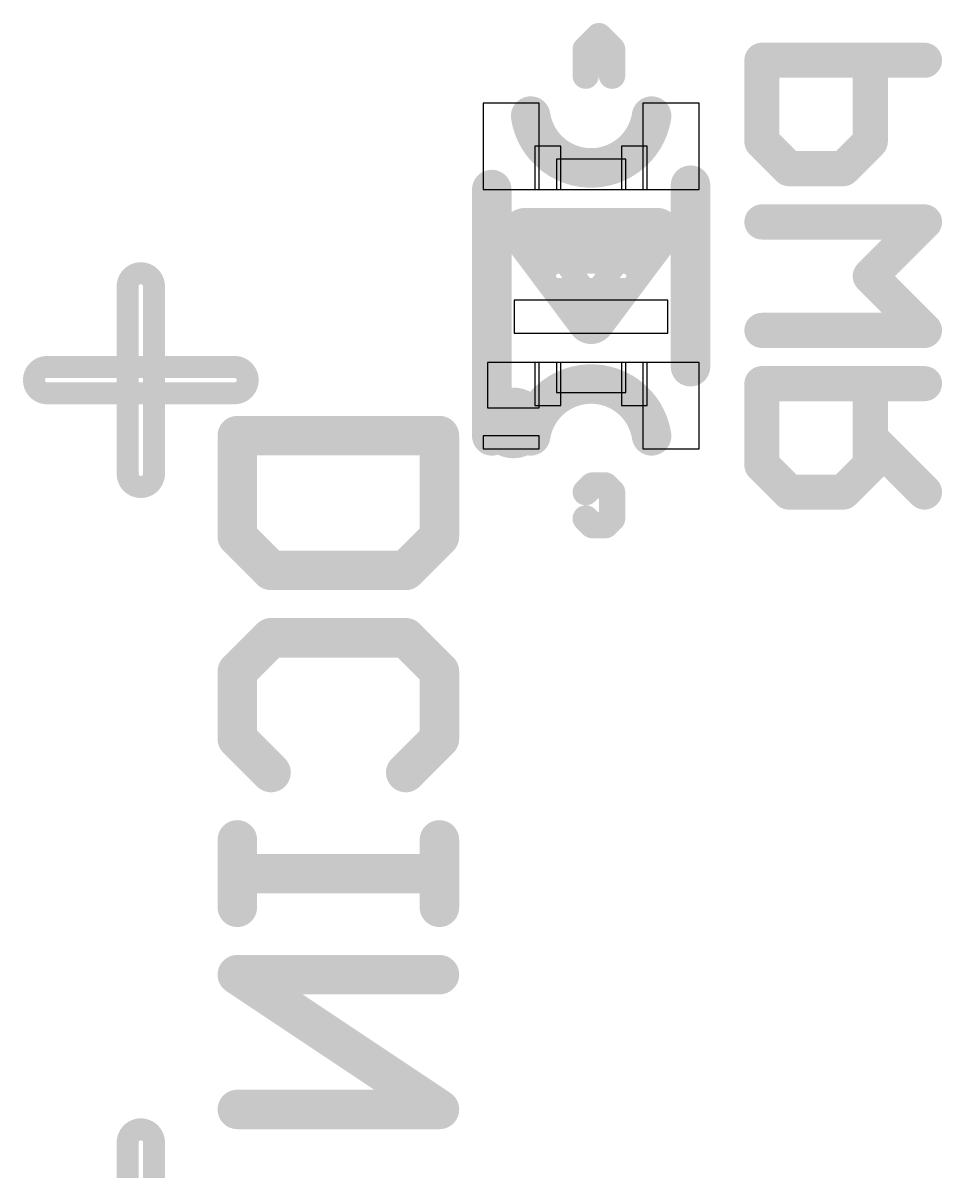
# Model space of a CAD drawing. Header units: millimetres. Extents: x 14 to 185, y 20 to 238.
# Drawn here: x 29.54 to 34.86, y 107.71 to 114.35 of the extents above; entities that cross this region are included whole.
import ezdxf

# ---------------------------------------------------------------- set-up
doc = ezdxf.new("R2010")
doc.units = ezdxf.units.MM
doc.layers.add('BottomOverlay', color=54, linetype='Continuous')

# ---------------------------------------------------------------- blocks, each defined once
blk = doc.blocks.new('ADAFRUIT_390_B_12')
at = {"layer": 'BottomOverlay'}
for p, q in [((5.739, -25.472), (5.239, -25.472)), ((5.239, -25.472), (5.239, -25.797)), ((5.739, -25.797), (5.739, -25.472)), ((7.239, -25.472), (6.739, -25.472)), ((6.739, -25.472), (6.739, -25.797)), ((7.239, -25.797), (7.239, -25.472)), ((6.5701, -25.6525), (6.3796, -25.6525)), ((6.3796, -25.6525), (6.3796, -26.5415)), ((6.5701, -26.5415), (6.5701, -25.6525)), ((5.239, -25.797), (5.739, -25.797)), ((5.739, -25.772), (5.489, -25.772)), ((5.489, -25.772), (5.489, -25.922)), ((5.739, -25.922), (5.739, -25.772)), ((6.989, -25.772), (6.739, -25.772)), ((6.739, -25.772), (6.739, -25.922)), ((6.739, -25.797), (7.239, -25.797)), ((6.989, -25.922), (6.989, -25.772)), ((5.739, -25.897), (5.564, -25.897)), ((5.564, -25.897), (5.564, -26.297)), ((5.739, -26.297), (5.739, -25.897)), ((6.914, -25.897), (6.739, -25.897)), ((6.739, -25.897), (6.739, -26.297)), ((6.914, -26.297), (6.914, -25.897)), ((5.489, -25.922), (5.739, -25.922)), ((6.739, -25.922), (6.989, -25.922)), ((5.739, -26.272), (5.489, -26.272)), ((5.489, -26.272), (5.489, -26.422)), ((5.564, -26.297), (5.739, -26.297)), ((5.739, -26.422), (5.739, -26.272)), ((6.989, -26.272), (6.739, -26.272)), ((6.739, -26.272), (6.739, -26.422)), ((6.739, -26.297), (6.914, -26.297)), ((6.989, -26.422), (6.989, -26.272)), ((5.739, -26.397), (5.239, -26.397)), ((5.239, -26.397), (5.239, -26.722)), ((5.489, -26.422), (5.739, -26.422)), ((5.739, -26.722), (5.739, -26.397)), ((7.001, -26.397), (6.739, -26.397)), ((6.739, -26.397), (6.739, -26.697)), ((6.739, -26.422), (6.989, -26.422)), ((7.001, -26.697), (7.001, -26.397)), ((7.239, -26.397), (7.164, -26.397)), ((7.164, -26.397), (7.164, -26.722)), ((7.239, -26.722), (7.239, -26.397)), ((6.3796, -26.5415), (6.5701, -26.5415)), ((6.739, -26.697), (7.001, -26.697)), ((5.239, -26.722), (5.739, -26.722)), ((7.164, -26.722), (7.239, -26.722))]:
    blk.add_line(p, q, dxfattribs=at)
at = {"layer": 'BottomOverlay', "const_width": 0.127}
for points in [[(4.953, -24.1681, -1), (5.0292, -24.1681)], [(5.8885, -24.1681, -1), (5.9647, -24.1681)], [(5.8997, -24.195, -1), (5.9536, -24.1412)], [(6.5156, -24.1681, -1), (6.5918, -24.1681)], [(6.5267, -24.1412, -1), (6.5806, -24.195)], [(6.824, -24.1681, -1), (6.9002, -24.1681)], [(7.4623, -24.1412, -1), (7.5161, -24.195)], [(4.9911, -24.5197, -1), (4.9911, -24.4435)], [(5.4345, -24.5086, -1), (5.4883, -24.4547)], [(5.4614, -24.4435, -1), (5.4614, -24.5197)], [(6.2671, -24.5086, -1), (6.2132, -24.4547)], [(6.2671, -24.4547, -1), (6.2132, -24.5086)], [(6.8621, -24.5197, -1), (6.8621, -24.4435)], [(7.2026, -24.5086, -1), (7.1487, -24.4547)], [(7.3055, -24.5086, -1), (7.3594, -24.4547)], [(7.3324, -24.4435, -1), (7.3324, -24.5197)], [(5.5801, -24.6384, -1), (5.6563, -24.6384)], [(5.6451, -24.6115, -1), (5.5912, -24.6653)], [(7.4511, -24.6384, -1), (7.5273, -24.6384)], [(7.5161, -24.6115, -1), (7.4623, -24.6653)], [(5.6563, -24.9519, -1), (5.5801, -24.9519)], [(5.5912, -24.925, -1), (5.6451, -24.9789)], [(7.5273, -24.9519, -1), (7.4511, -24.9519)], [(7.4623, -24.925, -1), (7.5161, -24.9789)], [(4.9911, -25.1468, -1), (4.9911, -25.0706)], [(5.4883, -25.1356, -1), (5.4345, -25.0818)], [(5.4614, -25.0706, -1), (5.4614, -25.1468)], [(6.8621, -25.1468, -1), (6.8621, -25.0706)], [(7.3594, -25.1356, -1), (7.3055, -25.0818)], [(7.3324, -25.0706, -1), (7.3324, -25.1468)], [(5.0292, -25.1087, -1), (4.953, -25.1087)], [(5.9647, -25.1087, -1), (5.8885, -25.1087)], [(6.5918, -25.1087, -1), (6.5156, -25.1087)], [(6.9002, -25.1087, -1), (6.824, -25.1087)], [(5.714, -25.5728, -1), (5.714, -25.4712)], [(6.764, -25.4712, -1), (6.764, -25.5728)], [(5.3062, -25.7972, -1), (5.3218, -25.6968)], [(5.3218, -25.6968, -0.8571), (5.3218, -26.4972)], [(5.9393, -25.777, -1), (6.0307, -25.655)], [(5.9088, -25.716, -1), (6.0612, -25.716)], [(7.1562, -26.4972, -0.8571), (7.1562, -25.6968)], [(7.1562, -25.6968, -1), (7.1718, -25.7972)], [(6.0104, -25.7922, -1), (6.1628, -25.7922)], [(5.3062, -25.7972, -0.8571), (5.3062, -26.3968)], [(6.1628, -25.9065, -1), (6.3152, -25.9065)], [(7.1718, -26.3968, -0.8571), (7.1718, -25.7972)], [(4.9278, -25.9885, -1), (4.9278, -25.9631)], [(4.9188, -25.9668, -1), (4.9368, -25.9848)], [(4.9532, -25.9758, -1), (4.9786, -25.9758)], [(5.0803, -25.9631, -1), (5.0803, -25.9885)], [(6.3152, -26.0208, -1), (6.4676, -26.0208)], [(7.4896, -25.9885, -1), (7.4896, -25.9631)], [(7.4807, -25.9668, -1), (7.4986, -25.9848)], [(7.6332, -25.9848, -1), (7.6511, -25.9668)], [(7.6422, -25.9631, -1), (7.6422, -25.9885)], [(6.4473, -26.036, -1), (6.5387, -26.158)], [(7.4388, -26.014, -1), (7.4642, -26.014)], [(7.4605, -26.0229, -1), (7.4425, -26.005)], [(7.6676, -26.014, -1), (7.693, -26.014)], [(7.6893, -26.005, -1), (7.6713, -26.0229)], [(4.8425, -26.0611, -1), (4.8605, -26.0431)], [(4.8605, -26.0611, -1), (4.8425, -26.0431)], [(6.5387, -26.036, -1), (6.4473, -26.158)], [(7.4425, -26.0992, -1), (7.4605, -26.0812)], [(7.4642, -26.0902, -1), (7.4388, -26.0902)], [(7.693, -26.0902, -1), (7.6676, -26.0902)], [(7.6713, -26.0812, -1), (7.6893, -26.0992)], [(4.9278, -26.141, -1), (4.9278, -26.1157)], [(4.9368, -26.1194, -1), (4.9188, -26.1373)], [(4.9786, -26.1284, -1), (4.9532, -26.1284)], [(5.0803, -26.1157, -1), (5.0803, -26.141)], [(7.4986, -26.1194, -1), (7.4807, -26.1373)], [(7.6511, -26.1373, -1), (7.6332, -26.1194)], [(6.4676, -26.1732, -1), (6.3152, -26.1732)], [(6.3152, -26.2875, -1), (6.1628, -26.2875)], [(5.3218, -26.4972, -1), (5.3062, -26.3968)], [(6.0307, -26.539, -1), (5.9393, -26.417)], [(6.1628, -26.4018, -1), (6.0104, -26.4018)], [(7.1718, -26.3968, -1), (7.1562, -26.4972)], [(6.0612, -26.478, -1), (5.9088, -26.478)], [(5.739, -26.7228, -1), (5.739, -26.6212)], [(7.164, -26.6212, -1), (7.164, -26.7228)], [(7.1628, -27.0256, -1), (7.1628, -26.924)], [(7.112, -26.9748, -1), (7.2136, -26.9748)], [(7.7116, -27.0107, -1), (7.7834, -26.9389)], [(7.7475, -26.924, -1), (7.7475, -27.0256)], [(8.5271, -27.0256, -1), (8.5271, -26.924)], [(8.4912, -26.9389, -1), (8.563, -27.0107)], [(8.881, -27.0107, -1), (8.9528, -26.9389)], [(8.9169, -26.924, -1), (8.9169, -27.0256)], [(9.5016, -27.0256, -1), (9.5016, -26.924)], [(9.6457, -26.9748, -1), (9.7473, -26.9748)], [(9.8914, -26.924, -1), (9.8914, -27.0256)], [(10.2304, -26.9748, -1), (10.332, -26.9748)], [(11.01, -26.9748, -1), (11.1116, -26.9748)], [(11.0185, -26.9466, -1), (11.1031, -27.003)], [(7.8916, -27.1697, -1), (7.9932, -27.1697)], [(7.9783, -27.1338, -1), (7.9065, -27.2056)], [(8.2814, -27.1697, -1), (8.383, -27.1697)], [(8.3681, -27.2056, -1), (8.2963, -27.1338)], [(9.1477, -27.1338, -1), (9.0759, -27.2056)], [(7.9932, -27.9493, -1), (7.8916, -27.9493)], [(7.9065, -27.9134, -1), (7.9783, -27.9852)], [(8.2963, -27.9852, -1), (8.3681, -27.9134)], [(8.383, -27.9493, -1), (8.2814, -27.9493)], [(9.0759, -27.9134, -1), (9.1477, -27.9852)], [(6.7653, -28.1604, -1), (6.9177, -28.1604)], [(7.1628, -28.195, -1), (7.1628, -28.0934)], [(7.2136, -28.1442, -1), (7.112, -28.1442)], [(7.7834, -28.1801, -1), (7.7116, -28.1083)], [(7.7475, -28.0934, -1), (7.7475, -28.195)], [(8.5271, -28.195, -1), (8.5271, -28.0934)], [(8.563, -28.1083, -1), (8.4912, -28.1801)], [(8.9528, -28.1801, -1), (8.881, -28.1083)], [(8.9169, -28.0934, -1), (8.9169, -28.195)], [(9.5016, -28.195, -1), (9.5016, -28.0934)], [(9.7473, -28.1442, -1), (9.6457, -28.1442)], [(9.8914, -28.0934, -1), (9.8914, -28.195)], [(10.3235, -28.1724, -1), (10.2389, -28.116)], [(10.332, -28.1442, -1), (10.2304, -28.1442)], [(11.1116, -28.1442, -1), (11.01, -28.1442)], [(6.2992, -28.7789, -1), (6.2992, -28.6265)], [(7.3839, -28.6265, -1), (7.3839, -28.7789)], [(11.2522, -28.7789, -1), (11.2522, -28.6265)], [(6.9177, -29.245, -1), (6.7653, -29.245)]]:
    blk.add_lwpolyline(points, format="xyb", dxfattribs=at)
for points in [[(4.953, -25.1087), (4.953, -24.1681)], [(5.0292, -25.1087), (5.0292, -24.1681)], [(5.8885, -25.1087), (5.8885, -24.1681)], [(6.2671, -24.4547), (5.9536, -24.1412)], [(5.9647, -25.1087), (5.9647, -24.1681)], [(6.2132, -24.4547), (6.5267, -24.1412)], [(6.5156, -25.1087), (6.5156, -24.1681)], [(6.5918, -25.1087), (6.5918, -24.1681)], [(6.824, -25.1087), (6.824, -24.1681)], [(6.9002, -25.1087), (6.9002, -24.1681)], [(7.1487, -24.4547), (7.4623, -24.1412)], [(6.2132, -24.5086), (5.8997, -24.195)], [(6.2671, -24.5086), (6.5806, -24.195)], [(7.2026, -24.5086), (7.5161, -24.195)], [(5.4614, -24.4435), (4.9911, -24.4435)], [(5.6451, -24.6115), (5.4883, -24.4547)], [(7.3324, -24.4435), (6.8621, -24.4435)], [(7.5161, -24.6115), (7.3594, -24.4547)], [(5.4614, -24.5197), (4.9911, -24.5197)], [(5.5912, -24.6653), (5.4345, -24.5086)], [(7.3324, -24.5197), (6.8621, -24.5197)], [(7.4623, -24.6653), (7.3055, -24.5086)], [(5.5801, -24.9519), (5.5801, -24.6384)], [(5.6563, -24.9519), (5.6563, -24.6384)], [(7.4511, -24.9519), (7.4511, -24.6384)], [(7.5273, -24.9519), (7.5273, -24.6384)], [(5.4345, -25.0818), (5.5912, -24.925)], [(7.3055, -25.0818), (7.4623, -24.925)], [(5.4883, -25.1356), (5.6451, -24.9789)], [(7.3594, -25.1356), (7.5161, -24.9789)], [(5.4614, -25.0706), (4.9911, -25.0706)], [(7.3324, -25.0706), (6.8621, -25.0706)], [(5.4614, -25.1468), (4.9911, -25.1468)], [(7.3324, -25.1468), (6.8621, -25.1468)], [(6.764, -25.4712), (5.714, -25.4712)], [(6.764, -25.5728), (5.714, -25.5728)], [(6.5387, -26.036), (6.0307, -25.655)], [(5.9088, -26.478), (5.9088, -25.716)], [(6.0612, -26.478), (6.0612, -25.716)], [(6.4473, -26.158), (5.9393, -25.777)], [(6.0104, -26.4018), (6.0104, -25.7922)], [(6.1628, -26.4018), (6.1628, -25.7922)], [(4.8425, -26.0431), (4.9188, -25.9668)], [(5.0803, -25.9631), (4.9278, -25.9631)], [(6.1628, -26.2875), (6.1628, -25.9065)], [(6.3152, -26.2875), (6.3152, -25.9065)], [(7.4425, -26.005), (7.4807, -25.9668)], [(7.6422, -25.9631), (7.4896, -25.9631)], [(7.6893, -26.005), (7.6511, -25.9668)], [(4.8605, -26.0611), (4.9368, -25.9848)], [(5.0803, -25.9885), (4.9278, -25.9885)], [(4.9532, -26.1284), (4.9532, -25.9758)], [(4.9786, -26.1284), (4.9786, -25.9758)], [(6.3152, -26.1732), (6.3152, -26.0208)], [(6.4676, -26.1732), (6.4676, -26.0208)], [(7.4388, -26.0902), (7.4388, -26.014)], [(7.4605, -26.0229), (7.4986, -25.9848)], [(7.4642, -26.0902), (7.4642, -26.014)], [(7.6422, -25.9885), (7.4896, -25.9885)], [(7.6713, -26.0229), (7.6332, -25.9848)], [(7.6676, -26.0902), (7.6676, -26.014)], [(7.693, -26.0902), (7.693, -26.014)], [(4.9188, -26.1373), (4.8425, -26.0611)], [(4.9368, -26.1194), (4.8605, -26.0431)], [(5.9393, -26.417), (6.4473, -26.036)], [(7.4807, -26.1373), (7.4425, -26.0992)], [(7.4986, -26.1194), (7.4605, -26.0812)], [(7.6332, -26.1194), (7.6713, -26.0812)], [(7.6511, -26.1373), (7.6893, -26.0992)], [(5.0803, -26.1157), (4.9278, -26.1157)], [(5.0803, -26.141), (4.9278, -26.141)], [(6.0307, -26.539), (6.5387, -26.158)], [(7.164, -26.6212), (5.739, -26.6212)], [(7.164, -26.7228), (5.739, -26.7228)], [(7.7475, -26.924), (7.1628, -26.924)], [(7.9783, -27.1338), (7.7834, -26.9389)], [(8.2963, -27.1338), (8.4912, -26.9389)], [(8.9169, -26.924), (8.5271, -26.924)], [(9.1477, -27.1338), (8.9528, -26.9389)], [(9.8914, -26.924), (9.5016, -26.924)], [(10.2389, -28.116), (11.0185, -26.9466)], [(7.112, -28.1442), (7.112, -26.9748)], [(7.7475, -27.0256), (7.1628, -27.0256)], [(7.2136, -28.1442), (7.2136, -26.9748)], [(7.9065, -27.2056), (7.7116, -27.0107)], [(8.3681, -27.2056), (8.563, -27.0107)], [(8.9169, -27.0256), (8.5271, -27.0256)], [(9.0759, -27.2056), (8.881, -27.0107)], [(9.8914, -27.0256), (9.5016, -27.0256)], [(9.6457, -28.1442), (9.6457, -26.9748)], [(9.7473, -28.1442), (9.7473, -26.9748)], [(10.2304, -28.1442), (10.2304, -26.9748)], [(10.3235, -28.1724), (11.1031, -27.003)], [(10.332, -28.1442), (10.332, -26.9748)], [(11.01, -28.1442), (11.01, -26.9748)], [(11.1116, -28.1442), (11.1116, -26.9748)], [(7.8916, -27.9493), (7.8916, -27.1697)], [(7.9932, -27.9493), (7.9932, -27.1697)], [(8.2814, -27.9493), (8.2814, -27.1697)], [(8.383, -27.9493), (8.383, -27.1697)], [(7.7116, -28.1083), (7.9065, -27.9134)], [(8.563, -28.1083), (8.3681, -27.9134)], [(8.881, -28.1083), (9.0759, -27.9134)], [(7.7834, -28.1801), (7.9783, -27.9852)], [(8.4912, -28.1801), (8.2963, -27.9852)], [(8.9528, -28.1801), (9.1477, -27.9852)], [(7.7475, -28.0934), (7.1628, -28.0934)], [(8.9169, -28.0934), (8.5271, -28.0934)], [(9.8914, -28.0934), (9.5016, -28.0934)], [(6.7653, -29.245), (6.7653, -28.1604)], [(6.9177, -29.245), (6.9177, -28.1604)], [(7.7475, -28.195), (7.1628, -28.195)], [(8.9169, -28.195), (8.5271, -28.195)], [(9.8914, -28.195), (9.5016, -28.195)], [(7.3839, -28.6265), (6.2992, -28.6265)], [(12.3369, -28.6265), (11.2522, -28.6265)], [(7.3839, -28.7789), (6.2992, -28.7789)], [(12.3369, -28.7789), (11.2522, -28.7789)]]:
    blk.add_lwpolyline(points, dxfattribs=at)
at = {"layer": 'BottomOverlay'}
for points, const_width in [([(4.9212, -24.1681, 1), (4.9848, -24.1681, 1)], 0.0635), ([(4.9212, -24.1681, 1), (4.9848, -24.1681, 1)], 0.0635), ([(4.9974, -24.1681, 1), (5.061, -24.1681, 1)], 0.0635), ([(4.9974, -24.1681, 1), (5.061, -24.1681, 1)], 0.0635), ([(5.8567, -24.1681, 1), (5.9202, -24.1681, 1)], 0.0635), ([(5.8567, -24.1681, 1), (5.9202, -24.1681, 1)], 0.0635), ([(5.9218, -24.1412, 1), (5.9853, -24.1412, 1)], 0.0635), ([(5.9218, -24.1412, 1), (5.9853, -24.1412, 1)], 0.0635), ([(5.9329, -24.1681, 1), (5.9964, -24.1681, 1)], 0.0635), ([(5.9329, -24.1681, 1), (5.9964, -24.1681, 1)], 0.0635), ([(6.4839, -24.1681, 1), (6.5474, -24.1681, 1)], 0.0635), ([(6.4839, -24.1681, 1), (6.5474, -24.1681, 1)], 0.0635), ([(6.495, -24.1412, 1), (6.5585, -24.1412, 1)], 0.0635), ([(6.495, -24.1412, 1), (6.5585, -24.1412, 1)], 0.0635), ([(6.5601, -24.1681, 1), (6.6236, -24.1681, 1)], 0.0635), ([(6.5601, -24.1681, 1), (6.6236, -24.1681, 1)], 0.0635), ([(6.7922, -24.1681, 1), (6.8557, -24.1681, 1)], 0.0635), ([(6.7922, -24.1681, 1), (6.8557, -24.1681, 1)], 0.0635), ([(6.8684, -24.1681, 1), (6.9319, -24.1681, 1)], 0.0635), ([(6.8684, -24.1681, 1), (6.9319, -24.1681, 1)], 0.0635), ([(7.4305, -24.1412, 1), (7.494, -24.1412, 1)], 0.0635), ([(7.4305, -24.1412, 1), (7.494, -24.1412, 1)], 0.0635), ([(5.868, -24.195, 1), (5.9315, -24.195, 1)], 0.0635), ([(5.868, -24.195, 1), (5.9315, -24.195, 1)], 0.0635), ([(6.5488, -24.195, 1), (6.6123, -24.195, 1)], 0.0635), ([(6.5488, -24.195, 1), (6.6123, -24.195, 1)], 0.0635), ([(7.4843, -24.195, 1), (7.5478, -24.195, 1)], 0.0635), ([(7.4844, -24.195, 1), (7.5479, -24.195, 1)], 0.0635), ([(4.9593, -24.4435, 1), (5.0229, -24.4435, 1)], 0.0635), ([(4.9593, -24.4435, 1), (5.0229, -24.4435, 1)], 0.0635), ([(5.4296, -24.4435, 1), (5.4931, -24.4435, 1)], 0.0635), ([(5.4296, -24.4435, 1), (5.4931, -24.4435, 1)], 0.0635), ([(5.4565, -24.4547, 1), (5.52, -24.4547, 1)], 0.0635), ([(5.4565, -24.4547, 1), (5.52, -24.4547, 1)], 0.0635), ([(6.1815, -24.4547, 1), (6.245, -24.4547, 1)], 0.0635), ([(6.1815, -24.4547, 1), (6.245, -24.4547, 1)], 0.0635), ([(6.2353, -24.4547, 1), (6.2988, -24.4547, 1)], 0.0635), ([(6.2353, -24.4547, 1), (6.2988, -24.4547, 1)], 0.0635), ([(6.8303, -24.4435, 1), (6.8938, -24.4435, 1)], 0.0635), ([(6.8303, -24.4435, 1), (6.8938, -24.4435, 1)], 0.0635), ([(7.117, -24.4547, 1), (7.1805, -24.4547, 1)], 0.0635), ([(7.117, -24.4547, 1), (7.1805, -24.4547, 1)], 0.0635), ([(7.3007, -24.4435, 1), (7.3642, -24.4435, 1)], 0.0635), ([(7.3007, -24.4435, 1), (7.3642, -24.4435, 1)], 0.0635), ([(7.3277, -24.4547, 1), (7.3912, -24.4547, 1)], 0.0635), ([(7.3277, -24.4547, 1), (7.3912, -24.4547, 1)], 0.0635), ([(4.9593, -24.5197, 1), (5.0229, -24.5197, 1)], 0.0635), ([(4.9593, -24.5197, 1), (5.0229, -24.5197, 1)], 0.0635), ([(5.4028, -24.5086, 1), (5.4663, -24.5086, 1)], 0.0635), ([(5.4028, -24.5086, 1), (5.4663, -24.5086, 1)], 0.0635), ([(5.4296, -24.5197, 1), (5.4931, -24.5197, 1)], 0.0635), ([(5.4296, -24.5197, 1), (5.4931, -24.5197, 1)], 0.0635), ([(6.1815, -24.5086, 1), (6.245, -24.5086, 1)], 0.0635), ([(6.1815, -24.5086, 1), (6.245, -24.5086, 1)], 0.0635), ([(6.2353, -24.5086, 1), (6.2988, -24.5086, 1)], 0.0635), ([(6.2353, -24.5086, 1), (6.2988, -24.5086, 1)], 0.0635), ([(6.8303, -24.5197, 1), (6.8938, -24.5197, 1)], 0.0635), ([(6.8303, -24.5197, 1), (6.8938, -24.5197, 1)], 0.0635), ([(7.1708, -24.5086, 1), (7.2343, -24.5086, 1)], 0.0635), ([(7.1708, -24.5086, 1), (7.2343, -24.5086, 1)], 0.0635), ([(7.2737, -24.5086, 1), (7.3372, -24.5086, 1)], 0.0635), ([(7.2738, -24.5086, 1), (7.3373, -24.5086, 1)], 0.0635), ([(7.3007, -24.5197, 1), (7.3642, -24.5197, 1)], 0.0635), ([(7.3007, -24.5197, 1), (7.3642, -24.5197, 1)], 0.0635), ([(5.5484, -24.6384, 1), (5.6119, -24.6384, 1)], 0.0635), ([(5.5484, -24.6384, 1), (5.6119, -24.6384, 1)], 0.0635), ([(5.6133, -24.6115, 1), (5.6768, -24.6115, 1)], 0.0635), ([(5.6133, -24.6115, 1), (5.6768, -24.6115, 1)], 0.0635), ([(5.6246, -24.6384, 1), (5.6881, -24.6384, 1)], 0.0635), ([(5.6246, -24.6384, 1), (5.6881, -24.6384, 1)], 0.0635), ([(7.4194, -24.6384, 1), (7.4829, -24.6384, 1)], 0.0635), ([(7.4194, -24.6384, 1), (7.4829, -24.6384, 1)], 0.0635), ([(7.4843, -24.6115, 1), (7.5478, -24.6115, 1)], 0.0635), ([(7.4843, -24.6115, 1), (7.5478, -24.6115, 1)], 0.0635), ([(7.4956, -24.6384, 1), (7.5591, -24.6384, 1)], 0.0635), ([(7.4956, -24.6384, 1), (7.5591, -24.6384, 1)], 0.0635), ([(5.5595, -24.6653, 1), (5.623, -24.6653, 1)], 0.0635), ([(5.5595, -24.6653, 1), (5.623, -24.6653, 1)], 0.0635), ([(7.4305, -24.6653, 1), (7.494, -24.6653, 1)], 0.0635), ([(7.4306, -24.6653, 1), (7.4941, -24.6653, 1)], 0.0635), ([(5.5484, -24.9519, 1), (5.6119, -24.9519, 1)], 0.0635), ([(5.5484, -24.9519, 1), (5.6119, -24.9519, 1)], 0.0635), ([(5.5595, -24.925, 1), (5.623, -24.925, 1)], 0.0635), ([(5.5595, -24.925, 1), (5.623, -24.925, 1)], 0.0635), ([(5.6246, -24.9519, 1), (5.6881, -24.9519, 1)], 0.0635), ([(5.6246, -24.9519, 1), (5.6881, -24.9519, 1)], 0.0635), ([(7.4194, -24.9519, 1), (7.4829, -24.9519, 1)], 0.0635), ([(7.4194, -24.9519, 1), (7.4829, -24.9519, 1)], 0.0635), ([(7.4305, -24.925, 1), (7.494, -24.925, 1)], 0.0635), ([(7.4306, -24.925, 1), (7.4941, -24.925, 1)], 0.0635), ([(7.4956, -24.9519, 1), (7.5591, -24.9519, 1)], 0.0635), ([(7.4956, -24.9519, 1), (7.5591, -24.9519, 1)], 0.0635), ([(5.6133, -24.9789, 1), (5.6768, -24.9789, 1)], 0.0635), ([(5.6133, -24.9789, 1), (5.6768, -24.9789, 1)], 0.0635), ([(7.4843, -24.9789, 1), (7.5478, -24.9789, 1)], 0.0635), ([(7.4843, -24.9789, 1), (7.5478, -24.9789, 1)], 0.0635), ([(4.9593, -25.0706, 1), (5.0229, -25.0706, 1)], 0.0635), ([(4.9593, -25.0706, 1), (5.0229, -25.0706, 1)], 0.0635), ([(5.4028, -25.0818, 1), (5.4663, -25.0818, 1)], 0.0635), ([(5.4028, -25.0818, 1), (5.4663, -25.0818, 1)], 0.0635), ([(5.4296, -25.0706, 1), (5.4931, -25.0706, 1)], 0.0635), ([(5.4296, -25.0706, 1), (5.4931, -25.0706, 1)], 0.0635), ([(6.8303, -25.0706, 1), (6.8938, -25.0706, 1)], 0.0635), ([(6.8303, -25.0706, 1), (6.8938, -25.0706, 1)], 0.0635), ([(7.2737, -25.0818, 1), (7.3372, -25.0818, 1)], 0.0635), ([(7.2737, -25.0818, 1), (7.3372, -25.0818, 1)], 0.0635), ([(7.3007, -25.0706, 1), (7.3642, -25.0706, 1)], 0.0635), ([(7.3007, -25.0706, 1), (7.3642, -25.0706, 1)], 0.0635), ([(4.9212, -25.1087, 1), (4.9848, -25.1087, 1)], 0.0635), ([(4.9212, -25.1087, 1), (4.9848, -25.1087, 1)], 0.0635), ([(4.9593, -25.1468, 1), (5.0229, -25.1468, 1)], 0.0635), ([(4.9593, -25.1468, 1), (5.0229, -25.1468, 1)], 0.0635), ([(4.9974, -25.1087, 1), (5.061, -25.1087, 1)], 0.0635), ([(4.9974, -25.1087, 1), (5.061, -25.1087, 1)], 0.0635), ([(5.4296, -25.1468, 1), (5.4931, -25.1468, 1)], 0.0635), ([(5.4296, -25.1468, 1), (5.4931, -25.1468, 1)], 0.0635), ([(5.4565, -25.1356, 1), (5.52, -25.1356, 1)], 0.0635), ([(5.4566, -25.1356, 1), (5.5201, -25.1356, 1)], 0.0635), ([(5.8567, -25.1087, 1), (5.9202, -25.1087, 1)], 0.0635), ([(5.8567, -25.1087, 1), (5.9202, -25.1087, 1)], 0.0635), ([(5.9329, -25.1087, 1), (5.9964, -25.1087, 1)], 0.0635), ([(5.9329, -25.1087, 1), (5.9964, -25.1087, 1)], 0.0635), ([(6.4839, -25.1087, 1), (6.5474, -25.1087, 1)], 0.0635), ([(6.4839, -25.1087, 1), (6.5474, -25.1087, 1)], 0.0635), ([(6.5601, -25.1087, 1), (6.6236, -25.1087, 1)], 0.0635), ([(6.5601, -25.1087, 1), (6.6236, -25.1087, 1)], 0.0635), ([(6.7922, -25.1087, 1), (6.8557, -25.1087, 1)], 0.0635), ([(6.7922, -25.1087, 1), (6.8557, -25.1087, 1)], 0.0635), ([(6.8303, -25.1468, 1), (6.8938, -25.1468, 1)], 0.0635), ([(6.8303, -25.1468, 1), (6.8938, -25.1468, 1)], 0.0635), ([(6.8684, -25.1087, 1), (6.9319, -25.1087, 1)], 0.0635), ([(6.8684, -25.1087, 1), (6.9319, -25.1087, 1)], 0.0635), ([(7.3007, -25.1468, 1), (7.3642, -25.1468, 1)], 0.0635), ([(7.3007, -25.1468, 1), (7.3642, -25.1468, 1)], 0.0635), ([(7.3277, -25.1356, 1), (7.3912, -25.1356, 1)], 0.0635), ([(7.3277, -25.1356, 1), (7.3912, -25.1356, 1)], 0.0635), ([(5.6822, -25.4712, 1), (5.7457, -25.4712, 1)], 0.0635), ([(5.6822, -25.4712, 1), (5.7457, -25.4712, 1)], 0.0635), ([(6.7322, -25.4712, 1), (6.7957, -25.4712, 1)], 0.0635), ([(6.7322, -25.4712, 1), (6.7957, -25.4712, 1)], 0.0635), ([(5.6822, -25.5728, 1), (5.7457, -25.5728, 1)], 0.0635), ([(5.6822, -25.5728, 1), (5.7457, -25.5728, 1)], 0.0635), ([(6.7322, -25.5728, 1), (6.7957, -25.5728, 1)], 0.0635), ([(6.7322, -25.5728, 1), (6.7957, -25.5728, 1)], 0.0635), ([(5.2901, -25.6968, 1), (5.3536, -25.6968, 1)], 0.0635), ([(5.2901, -25.6968, 1), (5.3536, -25.6968, 1)], 0.0635), ([(5.9989, -25.655, 1), (6.0624, -25.655, 1)], 0.0635), ([(5.9989, -25.655, 1), (6.0624, -25.655, 1)], 0.0635), ([(7.1245, -25.6968, 1), (7.188, -25.6968, 1)], 0.0635), ([(7.1245, -25.6968, 1), (7.188, -25.6968, 1)], 0.0635), ([(5.877, -25.716, 1), (5.9405, -25.716, 1)], 0.0635), ([(5.877, -25.716, 1), (5.9405, -25.716, 1)], 0.0635), ([(6.0294, -25.716, 1), (6.0929, -25.716, 1)], 0.0635), ([(6.0294, -25.716, 1), (6.0929, -25.716, 1)], 0.0635), ([(5.2744, -25.7972, 1), (5.3379, -25.7972, 1)], 0.0635), ([(5.2744, -25.7972, 1), (5.3379, -25.7972, 1)], 0.0635), ([(5.9075, -25.777, 1), (5.971, -25.777, 1)], 0.0635), ([(5.9075, -25.777, 1), (5.971, -25.777, 1)], 0.0635), ([(5.9786, -25.7922, 1), (6.0421, -25.7922, 1)], 0.0635), ([(5.9786, -25.7922, 1), (6.0421, -25.7922, 1)], 0.0635), ([(6.131, -25.7922, 1), (6.1945, -25.7922, 1)], 0.0635), ([(6.131, -25.7922, 1), (6.1945, -25.7922, 1)], 0.0635), ([(7.14, -25.7972, 1), (7.2035, -25.7972, 1)], 0.0635), ([(7.14, -25.7972, 1), (7.2035, -25.7972, 1)], 0.0635), ([(4.887, -25.9668, 1), (4.9505, -25.9668, 1)], 0.0635), ([(4.887, -25.9668, 1), (4.9505, -25.9668, 1)], 0.0635), ([(4.8961, -25.9631, 1), (4.9596, -25.9631, 1)], 0.0635), ([(4.8961, -25.9631, 1), (4.9596, -25.9631, 1)], 0.0635), ([(5.0485, -25.9631, 1), (5.112, -25.9631, 1)], 0.0635), ([(5.0485, -25.9631, 1), (5.112, -25.9631, 1)], 0.0635), ([(6.131, -25.9065, 1), (6.1945, -25.9065, 1)], 0.0635), ([(6.131, -25.9065, 1), (6.1945, -25.9065, 1)], 0.0635), ([(6.2834, -25.9065, 1), (6.3469, -25.9065, 1)], 0.0635), ([(6.2834, -25.9065, 1), (6.3469, -25.9065, 1)], 0.0635), ([(7.4489, -25.9668, 1), (7.5124, -25.9668, 1)], 0.0635), ([(7.4489, -25.9668, 1), (7.5124, -25.9668, 1)], 0.0635), ([(7.4578, -25.9631, 1), (7.5213, -25.9631, 1)], 0.0635), ([(7.4578, -25.9631, 1), (7.5213, -25.9631, 1)], 0.0635), ([(7.6104, -25.9631, 1), (7.6739, -25.9631, 1)], 0.0635), ([(7.6104, -25.9631, 1), (7.6739, -25.9631, 1)], 0.0635), ([(7.6193, -25.9668, 1), (7.6828, -25.9668, 1)], 0.0635), ([(7.6194, -25.9668, 1), (7.6829, -25.9668, 1)], 0.0635), ([(4.8961, -25.9885, 1), (4.9596, -25.9885, 1)], 0.0635), ([(4.8961, -25.9885, 1), (4.9596, -25.9885, 1)], 0.0635), ([(4.905, -25.9848, 1), (4.9685, -25.9848, 1)], 0.0635), ([(4.905, -25.9848, 1), (4.9685, -25.9848, 1)], 0.0635), ([(4.9215, -25.9758, 1), (4.985, -25.9758, 1)], 0.0635), ([(4.9215, -25.9758, 1), (4.985, -25.9758, 1)], 0.0635), ([(4.9469, -25.9758, 1), (5.0104, -25.9758, 1)], 0.0635), ([(4.9469, -25.9758, 1), (5.0104, -25.9758, 1)], 0.0635), ([(5.0485, -25.9885, 1), (5.112, -25.9885, 1)], 0.0635), ([(5.0485, -25.9885, 1), (5.112, -25.9885, 1)], 0.0635), ([(6.2834, -26.0208, 1), (6.3469, -26.0208, 1)], 0.0635), ([(6.2834, -26.0208, 1), (6.3469, -26.0208, 1)], 0.0635), ([(6.4358, -26.0208, 1), (6.4993, -26.0208, 1)], 0.0635), ([(6.4358, -26.0208, 1), (6.4993, -26.0208, 1)], 0.0635), ([(7.407, -26.014, 1), (7.4705, -26.014, 1)], 0.0635), ([(7.407, -26.014, 1), (7.4705, -26.014, 1)], 0.0635), ([(7.4107, -26.005, 1), (7.4742, -26.005, 1)], 0.0635), ([(7.4108, -26.005, 1), (7.4743, -26.005, 1)], 0.0635), ([(7.4288, -26.0229, 1), (7.4923, -26.0229, 1)], 0.0635), ([(7.4288, -26.0229, 1), (7.4923, -26.0229, 1)], 0.0635), ([(7.4324, -26.014, 1), (7.4959, -26.014, 1)], 0.0635), ([(7.4324, -26.014, 1), (7.4959, -26.014, 1)], 0.0635), ([(7.4578, -25.9885, 1), (7.5213, -25.9885, 1)], 0.0635), ([(7.4578, -25.9885, 1), (7.5213, -25.9885, 1)], 0.0635), ([(7.4669, -25.9848, 1), (7.5304, -25.9848, 1)], 0.0635), ([(7.4669, -25.9848, 1), (7.5304, -25.9848, 1)], 0.0635), ([(7.6015, -25.9848, 1), (7.665, -25.9848, 1)], 0.0635), ([(7.6015, -25.9848, 1), (7.665, -25.9848, 1)], 0.0635), ([(7.6104, -25.9885, 1), (7.6739, -25.9885, 1)], 0.0635), ([(7.6104, -25.9885, 1), (7.6739, -25.9885, 1)], 0.0635), ([(7.6358, -26.014, 1), (7.6993, -26.014, 1)], 0.0635), ([(7.6358, -26.014, 1), (7.6993, -26.014, 1)], 0.0635), ([(7.6396, -26.0229, 1), (7.7031, -26.0229, 1)], 0.0635), ([(7.6396, -26.0229, 1), (7.7031, -26.0229, 1)], 0.0635), ([(7.6575, -26.005, 1), (7.721, -26.005, 1)], 0.0635), ([(7.6575, -26.005, 1), (7.721, -26.005, 1)], 0.0635), ([(7.6612, -26.014, 1), (7.7247, -26.014, 1)], 0.0635), ([(7.6612, -26.014, 1), (7.7247, -26.014, 1)], 0.0635), ([(4.8107, -26.0431, 1), (4.8742, -26.0431, 1)], 0.0635), ([(4.8108, -26.0431, 1), (4.8743, -26.0431, 1)], 0.0635), ([(4.8107, -26.0611, 1), (4.8742, -26.0611, 1)], 0.0635), ([(4.8108, -26.0611, 1), (4.8743, -26.0611, 1)], 0.0635), ([(4.8288, -26.0431, 1), (4.8923, -26.0431, 1)], 0.0635), ([(4.8288, -26.0431, 1), (4.8923, -26.0431, 1)], 0.0635), ([(4.8288, -26.0611, 1), (4.8923, -26.0611, 1)], 0.0635), ([(4.8288, -26.0611, 1), (4.8923, -26.0611, 1)], 0.0635), ([(6.4155, -26.036, 1), (6.479, -26.036, 1)], 0.0635), ([(6.4155, -26.036, 1), (6.479, -26.036, 1)], 0.0635), ([(6.5069, -26.036, 1), (6.5704, -26.036, 1)], 0.0635), ([(6.5069, -26.036, 1), (6.5704, -26.036, 1)], 0.0635), ([(7.407, -26.0902, 1), (7.4705, -26.0902, 1)], 0.0635), ([(7.407, -26.0902, 1), (7.4705, -26.0902, 1)], 0.0635), ([(7.4107, -26.0992, 1), (7.4742, -26.0992, 1)], 0.0635), ([(7.4108, -26.0992, 1), (7.4743, -26.0992, 1)], 0.0635), ([(7.4288, -26.0812, 1), (7.4923, -26.0812, 1)], 0.0635), ([(7.4288, -26.0812, 1), (7.4923, -26.0812, 1)], 0.0635), ([(7.4324, -26.0902, 1), (7.4959, -26.0902, 1)], 0.0635), ([(7.4324, -26.0902, 1), (7.4959, -26.0902, 1)], 0.0635), ([(7.6358, -26.0902, 1), (7.6993, -26.0902, 1)], 0.0635), ([(7.6358, -26.0902, 1), (7.6993, -26.0902, 1)], 0.0635), ([(7.6396, -26.0812, 1), (7.7031, -26.0812, 1)], 0.0635), ([(7.6396, -26.0812, 1), (7.7031, -26.0812, 1)], 0.0635), ([(7.6575, -26.0992, 1), (7.721, -26.0992, 1)], 0.0635), ([(7.6575, -26.0992, 1), (7.721, -26.0992, 1)], 0.0635), ([(7.6612, -26.0902, 1), (7.7247, -26.0902, 1)], 0.0635), ([(7.6612, -26.0902, 1), (7.7247, -26.0902, 1)], 0.0635), ([(4.887, -26.1373, 1), (4.9505, -26.1373, 1)], 0.0635), ([(4.887, -26.1373, 1), (4.9505, -26.1373, 1)], 0.0635), ([(4.8961, -26.1157, 1), (4.9596, -26.1157, 1)], 0.0635), ([(4.8961, -26.1157, 1), (4.9596, -26.1157, 1)], 0.0635), ([(4.8961, -26.141, 1), (4.9596, -26.141, 1)], 0.0635), ([(4.8961, -26.141, 1), (4.9596, -26.141, 1)], 0.0635), ([(4.905, -26.1194, 1), (4.9685, -26.1194, 1)], 0.0635), ([(4.905, -26.1194, 1), (4.9685, -26.1194, 1)], 0.0635), ([(4.9215, -26.1284, 1), (4.985, -26.1284, 1)], 0.0635), ([(4.9215, -26.1284, 1), (4.985, -26.1284, 1)], 0.0635), ([(4.9469, -26.1284, 1), (5.0104, -26.1284, 1)], 0.0635), ([(4.9469, -26.1284, 1), (5.0104, -26.1284, 1)], 0.0635), ([(5.0485, -26.1157, 1), (5.112, -26.1157, 1)], 0.0635), ([(5.0485, -26.1157, 1), (5.112, -26.1157, 1)], 0.0635), ([(5.0485, -26.141, 1), (5.112, -26.141, 1)], 0.0635), ([(5.0485, -26.141, 1), (5.112, -26.141, 1)], 0.0635), ([(6.4155, -26.158, 1), (6.479, -26.158, 1)], 0.0635), ([(6.4155, -26.158, 1), (6.479, -26.158, 1)], 0.0635), ([(6.5069, -26.158, 1), (6.5704, -26.158, 1)], 0.0635), ([(6.5069, -26.158, 1), (6.5704, -26.158, 1)], 0.0635), ([(7.4489, -26.1373, 1), (7.5124, -26.1373, 1)], 0.0635), ([(7.4489, -26.1373, 1), (7.5124, -26.1373, 1)], 0.0635), ([(7.4669, -26.1194, 1), (7.5304, -26.1194, 1)], 0.0635), ([(7.4669, -26.1194, 1), (7.5304, -26.1194, 1)], 0.0635), ([(7.6015, -26.1194, 1), (7.665, -26.1194, 1)], 0.0635), ([(7.6015, -26.1194, 1), (7.665, -26.1194, 1)], 0.0635), ([(7.6193, -26.1373, 1), (7.6828, -26.1373, 1)], 0.0635), ([(7.6193, -26.1373, 1), (7.6828, -26.1373, 1)], 0.0635), ([(6.2834, -26.1732, 1), (6.3469, -26.1732, 1)], 0.0635), ([(6.2834, -26.1732, 1), (6.3469, -26.1732, 1)], 0.0635), ([(6.4358, -26.1732, 1), (6.4993, -26.1732, 1)], 0.0635), ([(6.4358, -26.1732, 1), (6.4993, -26.1732, 1)], 0.0635), ([(6.131, -26.2875, 1), (6.1945, -26.2875, 1)], 0.0635), ([(6.131, -26.2875, 1), (6.1945, -26.2875, 1)], 0.0635), ([(6.2834, -26.2875, 1), (6.3469, -26.2875, 1)], 0.0635), ([(6.2834, -26.2875, 1), (6.3469, -26.2875, 1)], 0.0635), ([(5.2744, -26.3968, 1), (5.3379, -26.3968, 1)], 0.0635), ([(5.2744, -26.3968, 1), (5.3379, -26.3968, 1)], 0.0635), ([(5.9075, -26.417, 1), (5.971, -26.417, 1)], 0.0635), ([(5.9075, -26.417, 1), (5.971, -26.417, 1)], 0.0635), ([(5.9786, -26.4018, 1), (6.0421, -26.4018, 1)], 0.0635), ([(5.9786, -26.4018, 1), (6.0421, -26.4018, 1)], 0.0635), ([(6.131, -26.4018, 1), (6.1945, -26.4018, 1)], 0.0635), ([(6.131, -26.4018, 1), (6.1945, -26.4018, 1)], 0.0635), ([(7.2301, -26.547, 1), (6.9479, -26.547, 1)], 0.127), ([(7.14, -26.3968, 1), (7.2035, -26.3968, 1)], 0.0635), ([(7.14, -26.3968, 1), (7.2035, -26.3968, 1)], 0.0635), ([(5.2901, -26.4972, 1), (5.3536, -26.4972, 1)], 0.0635), ([(5.2901, -26.4972, 1), (5.3536, -26.4972, 1)], 0.0635), ([(5.877, -26.478, 1), (5.9405, -26.478, 1)], 0.0635), ([(5.877, -26.478, 1), (5.9405, -26.478, 1)], 0.0635), ([(6.0294, -26.478, 1), (6.0929, -26.478, 1)], 0.0635), ([(6.0294, -26.478, 1), (6.0929, -26.478, 1)], 0.0635), ([(7.1539, -26.547, 1), (7.0241, -26.547, 1)], 0.127), ([(7.1245, -26.4972, 1), (7.188, -26.4972, 1)], 0.0635), ([(7.1245, -26.4972, 1), (7.188, -26.4972, 1)], 0.0635), ([(5.9989, -26.539, 1), (6.0624, -26.539, 1)], 0.0635), ([(5.9989, -26.539, 1), (6.0624, -26.539, 1)], 0.0635), ([(6.9162, -26.547, 1), (6.9797, -26.547, 1)], 0.0635), ([(6.9924, -26.547, 1), (7.0559, -26.547, 1)], 0.0635), ([(7.1221, -26.547, 1), (7.1856, -26.547, 1)], 0.0635), ([(7.1983, -26.547, 1), (7.2618, -26.547, 1)], 0.0635), ([(5.7073, -26.6212, 1), (5.7708, -26.6212, 1)], 0.0635), ([(5.7073, -26.6212, 1), (5.7708, -26.6212, 1)], 0.0635), ([(7.1322, -26.6212, 1), (7.1957, -26.6212, 1)], 0.0635), ([(7.1322, -26.6212, 1), (7.1957, -26.6212, 1)], 0.0635), ([(5.7073, -26.7228, 1), (5.7708, -26.7228, 1)], 0.0635), ([(5.7073, -26.7228, 1), (5.7708, -26.7228, 1)], 0.0635), ([(7.1322, -26.7228, 1), (7.1957, -26.7228, 1)], 0.0635), ([(7.1322, -26.7228, 1), (7.1957, -26.7228, 1)], 0.0635), ([(7.131, -26.924, 1), (7.1945, -26.924, 1)], 0.0635), ([(7.131, -26.924, 1), (7.1945, -26.924, 1)], 0.0635), ([(7.7158, -26.924, 1), (7.7793, -26.924, 1)], 0.0635), ([(7.7158, -26.924, 1), (7.7793, -26.924, 1)], 0.0635), ([(7.7517, -26.9389, 1), (7.8152, -26.9389, 1)], 0.0635), ([(7.7517, -26.9389, 1), (7.8152, -26.9389, 1)], 0.0635), ([(8.4594, -26.9389, 1), (8.5229, -26.9389, 1)], 0.0635), ([(8.4594, -26.9389, 1), (8.5229, -26.9389, 1)], 0.0635), ([(8.4954, -26.924, 1), (8.5589, -26.924, 1)], 0.0635), ([(8.4954, -26.924, 1), (8.5589, -26.924, 1)], 0.0635), ([(8.8852, -26.924, 1), (8.9487, -26.924, 1)], 0.0635), ([(8.8852, -26.924, 1), (8.9487, -26.924, 1)], 0.0635), ([(8.921, -26.9389, 1), (8.9845, -26.9389, 1)], 0.0635), ([(8.921, -26.9389, 1), (8.9845, -26.9389, 1)], 0.0635), ([(9.4698, -26.924, 1), (9.5333, -26.924, 1)], 0.0635), ([(9.4698, -26.924, 1), (9.5333, -26.924, 1)], 0.0635), ([(9.8597, -26.924, 1), (9.9232, -26.924, 1)], 0.0635), ([(9.8597, -26.924, 1), (9.9232, -26.924, 1)], 0.0635), ([(10.9867, -26.9466, 1), (11.0502, -26.9466, 1)], 0.0635), ([(10.9867, -26.9466, 1), (11.0502, -26.9466, 1)], 0.0635), ([(7.0802, -26.9748, 1), (7.1437, -26.9748, 1)], 0.0635), ([(7.0802, -26.9748, 1), (7.1437, -26.9748, 1)], 0.0635), ([(7.131, -27.0256, 1), (7.1945, -27.0256, 1)], 0.0635), ([(7.131, -27.0256, 1), (7.1945, -27.0256, 1)], 0.0635), ([(7.1818, -26.9748, 1), (7.2453, -26.9748, 1)], 0.0635), ([(7.1818, -26.9748, 1), (7.2453, -26.9748, 1)], 0.0635), ([(7.6799, -27.0107, 1), (7.7434, -27.0107, 1)], 0.0635), ([(7.6799, -27.0107, 1), (7.7434, -27.0107, 1)], 0.0635), ([(7.7158, -27.0256, 1), (7.7793, -27.0256, 1)], 0.0635), ([(7.7158, -27.0256, 1), (7.7793, -27.0256, 1)], 0.0635), ([(8.4954, -27.0256, 1), (8.5589, -27.0256, 1)], 0.0635), ([(8.4954, -27.0256, 1), (8.5589, -27.0256, 1)], 0.0635), ([(8.5313, -27.0107, 1), (8.5948, -27.0107, 1)], 0.0635), ([(8.5313, -27.0107, 1), (8.5948, -27.0107, 1)], 0.0635), ([(8.8493, -27.0107, 1), (8.9128, -27.0107, 1)], 0.0635), ([(8.8493, -27.0107, 1), (8.9128, -27.0107, 1)], 0.0635), ([(8.8852, -27.0256, 1), (8.9487, -27.0256, 1)], 0.0635), ([(8.8852, -27.0256, 1), (8.9487, -27.0256, 1)], 0.0635), ([(9.4698, -27.0256, 1), (9.5333, -27.0256, 1)], 0.0635), ([(9.4698, -27.0256, 1), (9.5333, -27.0256, 1)], 0.0635), ([(9.614, -26.9748, 1), (9.6775, -26.9748, 1)], 0.0635), ([(9.614, -26.9748, 1), (9.6775, -26.9748, 1)], 0.0635), ([(9.7156, -26.9748, 1), (9.7791, -26.9748, 1)], 0.0635), ([(9.7156, -26.9748, 1), (9.7791, -26.9748, 1)], 0.0635), ([(9.8597, -27.0256, 1), (9.9232, -27.0256, 1)], 0.0635), ([(9.8597, -27.0256, 1), (9.9232, -27.0256, 1)], 0.0635), ([(10.1987, -26.9748, 1), (10.2622, -26.9748, 1)], 0.0635), ([(10.1987, -26.9748, 1), (10.2622, -26.9748, 1)], 0.0635), ([(10.3003, -26.9748, 1), (10.3638, -26.9748, 1)], 0.0635), ([(10.3003, -26.9748, 1), (10.3638, -26.9748, 1)], 0.0635), ([(10.9783, -26.9748, 1), (11.0418, -26.9748, 1)], 0.0635), ([(10.9783, -26.9748, 1), (11.0418, -26.9748, 1)], 0.0635), ([(11.0713, -27.003, 1), (11.1348, -27.003, 1)], 0.0635), ([(11.0714, -27.003, 1), (11.1349, -27.003, 1)], 0.0635), ([(11.0799, -26.9748, 1), (11.1434, -26.9748, 1)], 0.0635), ([(11.0799, -26.9748, 1), (11.1434, -26.9748, 1)], 0.0635), ([(7.9466, -27.1338, 1), (8.0101, -27.1338, 1)], 0.0635), ([(7.9466, -27.1338, 1), (8.0101, -27.1338, 1)], 0.0635), ([(8.2646, -27.1338, 1), (8.3281, -27.1338, 1)], 0.0635), ([(8.2646, -27.1338, 1), (8.3281, -27.1338, 1)], 0.0635), ([(9.116, -27.1338, 1), (9.1795, -27.1338, 1)], 0.0635), ([(9.116, -27.1338, 1), (9.1795, -27.1338, 1)], 0.0635), ([(7.8598, -27.1697, 1), (7.9233, -27.1697, 1)], 0.0635), ([(7.8598, -27.1697, 1), (7.9233, -27.1697, 1)], 0.0635), ([(7.8747, -27.2056, 1), (7.9382, -27.2056, 1)], 0.0635), ([(7.8747, -27.2056, 1), (7.9382, -27.2056, 1)], 0.0635), ([(7.9614, -27.1697, 1), (8.0249, -27.1697, 1)], 0.0635), ([(7.9614, -27.1697, 1), (8.0249, -27.1697, 1)], 0.0635), ([(8.2497, -27.1697, 1), (8.3132, -27.1697, 1)], 0.0635), ([(8.2497, -27.1697, 1), (8.3132, -27.1697, 1)], 0.0635), ([(8.3364, -27.2056, 1), (8.3999, -27.2056, 1)], 0.0635), ([(8.3364, -27.2056, 1), (8.3999, -27.2056, 1)], 0.0635), ([(8.3513, -27.1697, 1), (8.4148, -27.1697, 1)], 0.0635), ([(8.3513, -27.1697, 1), (8.4148, -27.1697, 1)], 0.0635), ([(9.0442, -27.2056, 1), (9.1077, -27.2056, 1)], 0.0635), ([(9.0442, -27.2056, 1), (9.1077, -27.2056, 1)], 0.0635), ([(7.8598, -27.9493, 1), (7.9233, -27.9493, 1)], 0.0635), ([(7.8598, -27.9493, 1), (7.9233, -27.9493, 1)], 0.0635), ([(7.8747, -27.9134, 1), (7.9382, -27.9134, 1)], 0.0635), ([(7.8747, -27.9134, 1), (7.9382, -27.9134, 1)], 0.0635), ([(7.9614, -27.9493, 1), (8.0249, -27.9493, 1)], 0.0635), ([(7.9614, -27.9493, 1), (8.0249, -27.9493, 1)], 0.0635), ([(8.2497, -27.9493, 1), (8.3132, -27.9493, 1)], 0.0635), ([(8.2497, -27.9493, 1), (8.3132, -27.9493, 1)], 0.0635), ([(8.3364, -27.9134, 1), (8.3999, -27.9134, 1)], 0.0635), ([(8.3364, -27.9134, 1), (8.3999, -27.9134, 1)], 0.0635), ([(8.3513, -27.9493, 1), (8.4148, -27.9493, 1)], 0.0635), ([(8.3513, -27.9493, 1), (8.4148, -27.9493, 1)], 0.0635), ([(9.0442, -27.9134, 1), (9.1077, -27.9134, 1)], 0.0635), ([(9.0442, -27.9134, 1), (9.1077, -27.9134, 1)], 0.0635), ([(7.9466, -27.9852, 1), (8.0101, -27.9852, 1)], 0.0635), ([(7.9466, -27.9852, 1), (8.0101, -27.9852, 1)], 0.0635), ([(8.2646, -27.9852, 1), (8.3281, -27.9852, 1)], 0.0635), ([(8.2646, -27.9852, 1), (8.3281, -27.9852, 1)], 0.0635), ([(9.116, -27.9852, 1), (9.1795, -27.9852, 1)], 0.0635), ([(9.116, -27.9852, 1), (9.1795, -27.9852, 1)], 0.0635), ([(7.0802, -28.1442, 1), (7.1437, -28.1442, 1)], 0.0635), ([(7.0802, -28.1442, 1), (7.1437, -28.1442, 1)], 0.0635), ([(7.131, -28.0934, 1), (7.1945, -28.0934, 1)], 0.0635), ([(7.131, -28.0934, 1), (7.1945, -28.0934, 1)], 0.0635), ([(7.1818, -28.1442, 1), (7.2453, -28.1442, 1)], 0.0635), ([(7.1818, -28.1442, 1), (7.2453, -28.1442, 1)], 0.0635), ([(7.6799, -28.1083, 1), (7.7434, -28.1083, 1)], 0.0635), ([(7.6799, -28.1083, 1), (7.7434, -28.1083, 1)], 0.0635), ([(7.7158, -28.0934, 1), (7.7793, -28.0934, 1)], 0.0635), ([(7.7158, -28.0934, 1), (7.7793, -28.0934, 1)], 0.0635), ([(8.4954, -28.0934, 1), (8.5589, -28.0934, 1)], 0.0635), ([(8.4954, -28.0934, 1), (8.5589, -28.0934, 1)], 0.0635), ([(8.5313, -28.1083, 1), (8.5948, -28.1083, 1)], 0.0635), ([(8.5313, -28.1083, 1), (8.5948, -28.1083, 1)], 0.0635), ([(8.8493, -28.1083, 1), (8.9128, -28.1083, 1)], 0.0635), ([(8.8493, -28.1083, 1), (8.9128, -28.1083, 1)], 0.0635), ([(8.8852, -28.0934, 1), (8.9487, -28.0934, 1)], 0.0635), ([(8.8852, -28.0934, 1), (8.9487, -28.0934, 1)], 0.0635), ([(9.4698, -28.0934, 1), (9.5333, -28.0934, 1)], 0.0635), ([(9.4698, -28.0934, 1), (9.5333, -28.0934, 1)], 0.0635), ([(9.614, -28.1442, 1), (9.6775, -28.1442, 1)], 0.0635), ([(9.614, -28.1442, 1), (9.6775, -28.1442, 1)], 0.0635), ([(9.7156, -28.1442, 1), (9.7791, -28.1442, 1)], 0.0635), ([(9.7156, -28.1442, 1), (9.7791, -28.1442, 1)], 0.0635), ([(9.8597, -28.0934, 1), (9.9232, -28.0934, 1)], 0.0635), ([(9.8597, -28.0934, 1), (9.9232, -28.0934, 1)], 0.0635), ([(10.1987, -28.1442, 1), (10.2622, -28.1442, 1)], 0.0635), ([(10.1987, -28.1442, 1), (10.2622, -28.1442, 1)], 0.0635), ([(10.2072, -28.116, 1), (10.2707, -28.116, 1)], 0.0635), ([(10.2072, -28.116, 1), (10.2707, -28.116, 1)], 0.0635), ([(10.3003, -28.1442, 1), (10.3638, -28.1442, 1)], 0.0635), ([(10.3003, -28.1442, 1), (10.3638, -28.1442, 1)], 0.0635), ([(10.9783, -28.1442, 1), (11.0418, -28.1442, 1)], 0.0635), ([(10.9783, -28.1442, 1), (11.0418, -28.1442, 1)], 0.0635), ([(11.0799, -28.1442, 1), (11.1434, -28.1442, 1)], 0.0635), ([(11.0799, -28.1442, 1), (11.1434, -28.1442, 1)], 0.0635), ([(6.7336, -28.1604, 1), (6.7971, -28.1604, 1)], 0.0635), ([(6.7336, -28.1604, 1), (6.7971, -28.1604, 1)], 0.0635), ([(6.886, -28.1604, 1), (6.9495, -28.1604, 1)], 0.0635), ([(6.886, -28.1604, 1), (6.9495, -28.1604, 1)], 0.0635), ([(7.131, -28.195, 1), (7.1945, -28.195, 1)], 0.0635), ([(7.131, -28.195, 1), (7.1945, -28.195, 1)], 0.0635), ([(7.7158, -28.195, 1), (7.7793, -28.195, 1)], 0.0635), ([(7.7158, -28.195, 1), (7.7793, -28.195, 1)], 0.0635), ([(7.7517, -28.1801, 1), (7.8152, -28.1801, 1)], 0.0635), ([(7.7517, -28.1801, 1), (7.8152, -28.1801, 1)], 0.0635), ([(8.4594, -28.1801, 1), (8.5229, -28.1801, 1)], 0.0635), ([(8.4594, -28.1801, 1), (8.5229, -28.1801, 1)], 0.0635), ([(8.4954, -28.195, 1), (8.5589, -28.195, 1)], 0.0635), ([(8.4954, -28.195, 1), (8.5589, -28.195, 1)], 0.0635), ([(8.8852, -28.195, 1), (8.9487, -28.195, 1)], 0.0635), ([(8.8852, -28.195, 1), (8.9487, -28.195, 1)], 0.0635), ([(8.921, -28.1801, 1), (8.9845, -28.1801, 1)], 0.0635), ([(8.921, -28.1801, 1), (8.9845, -28.1801, 1)], 0.0635), ([(9.4698, -28.195, 1), (9.5333, -28.195, 1)], 0.0635), ([(9.4698, -28.195, 1), (9.5333, -28.195, 1)], 0.0635), ([(9.8597, -28.195, 1), (9.9232, -28.195, 1)], 0.0635), ([(9.8597, -28.195, 1), (9.9232, -28.195, 1)], 0.0635), ([(10.2917, -28.1724, 1), (10.3552, -28.1724, 1)], 0.0635), ([(10.2917, -28.1724, 1), (10.3552, -28.1724, 1)], 0.0635), ([(6.2674, -28.6265, 1), (6.3309, -28.6265, 1)], 0.0635), ([(6.2674, -28.6265, 1), (6.3309, -28.6265, 1)], 0.0635), ([(7.3521, -28.6265, 1), (7.4156, -28.6265, 1)], 0.0635), ([(7.3521, -28.6265, 1), (7.4156, -28.6265, 1)], 0.0635), ([(11.2204, -28.6265, 1), (11.284, -28.6265, 1)], 0.0635), ([(11.2204, -28.6265, 1), (11.284, -28.6265, 1)], 0.0635), ([(6.2674, -28.7789, 1), (6.3309, -28.7789, 1)], 0.0635), ([(6.2674, -28.7789, 1), (6.3309, -28.7789, 1)], 0.0635), ([(7.3521, -28.7789, 1), (7.4156, -28.7789, 1)], 0.0635), ([(7.3521, -28.7789, 1), (7.4156, -28.7789, 1)], 0.0635), ([(11.2204, -28.7789, 1), (11.284, -28.7789, 1)], 0.0635), ([(11.2204, -28.7789, 1), (11.284, -28.7789, 1)], 0.0635), ([(6.7336, -29.245, 1), (6.7971, -29.245, 1)], 0.0635), ([(6.7336, -29.245, 1), (6.7971, -29.245, 1)], 0.0635), ([(6.886, -29.245, 1), (6.9495, -29.245, 1)], 0.0635), ([(6.886, -29.245, 1), (6.9495, -29.245, 1)], 0.0635)]:
    blk.add_lwpolyline(points, format="xyb", close=True, dxfattribs=dict(at, const_width=const_width))

msp = doc.modelspace()

# ---------------------------------------------------------------- block references
at = {"rotation": 270}
msp.add_blockref('ADAFRUIT_390_B_12', (58.928, 119.126), dxfattribs=at)

doc.saveas('drawing.dxf')
